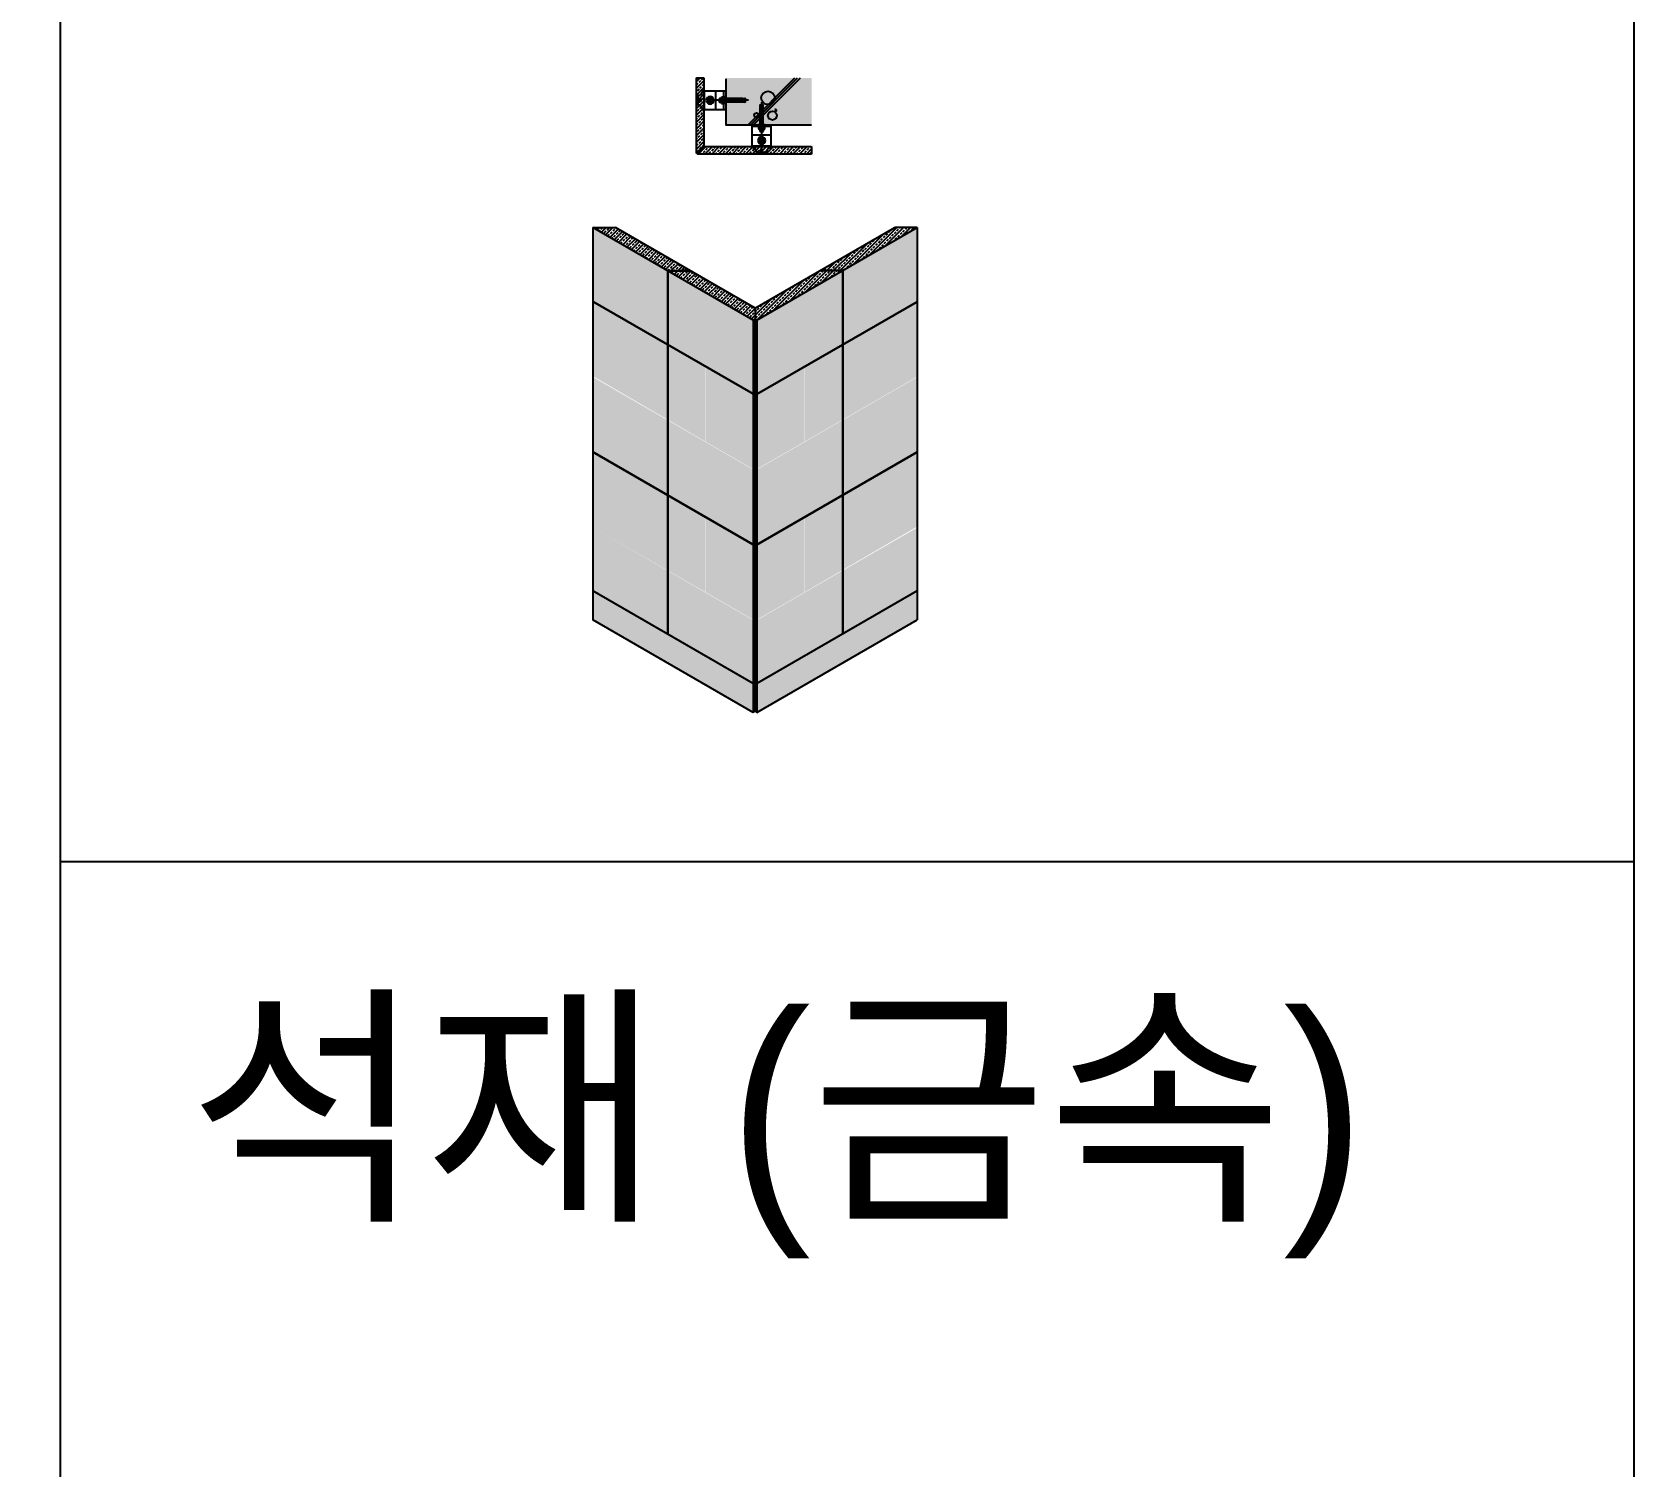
# Model space of a CAD drawing. Header units: millimetres. Extents: x -223175 to 287756, y -120611 to 352956.
# Drawn here: x 240274 to 244530, y 81747 to 85561 of the extents above; entities that cross this region are included whole.
import ezdxf
from ezdxf.enums import TextEntityAlignment as Align
from ezdxf.lldxf.tags import DXFTag

# ---------------------------------------------------------------- set-up
doc = ezdxf.new("R2010")
doc.units = ezdxf.units.MM
doc.header["$LTSCALE"] = 50
doc.linetypes.add('HIDDEN', pattern=[2, 1, -1])
for name, color, linetype in [('1-AG', 4, 'Continuous'), ('8', 8, 'Continuous'), ('A-STL-PIPE', 7, 'Continuous'), ('A-STONE', 8, 'Continuous'), ('ANGLE', 3, 'Continuous'), ('CENTER', 1, 'CENTER'), ('E-L-REF', 251, 'Continuous'), ('ELE', 8, 'Continuous'), ('HAT', 8, 'Continuous'), ('I-CO-TEXT', 4, 'Continuous'), ('I-E-HAT', 252, 'Continuous'), ('인테리어분리선', 2, 'Continuous'), ('줄눈', 8, 'Continuous')]:
    doc.layers.add(name, color=color, linetype=linetype)
doc.styles.add('YE-TEXT', font='HY울릉도l.ttf')
tags = doc.linetypes.add('CENTER', pattern=[50.8, 31.75, -6.35, 6.35, -6.35]).pattern_tags.tags
tags[10:11] = [DXFTag(74, 4), DXFTag(75, 0), DXFTag(340, '0'), DXFTag(46, 1.0), DXFTag(50, 0.0), DXFTag(44, 0.0), DXFTag(45, 0.0)]
tags[8:9] = [DXFTag(74, 4), DXFTag(75, 0), DXFTag(340, '0'), DXFTag(46, 1.0), DXFTag(50, 0.0), DXFTag(44, 0.0), DXFTag(45, 0.0)]
tags[6:7] = [DXFTag(74, 4), DXFTag(75, 0), DXFTag(340, '0'), DXFTag(46, 1.0), DXFTag(50, 0.0), DXFTag(44, 0.0), DXFTag(45, 0.0)]
tags[4:5] = [DXFTag(74, 4), DXFTag(75, 0), DXFTag(340, '0'), DXFTag(46, 1.0), DXFTag(50, 0.0), DXFTag(44, 0.0), DXFTag(45, 0.0)]

# ---------------------------------------------------------------- blocks, each defined once
blk = doc.blocks.new('A$C11A53913')
at = {"layer": '8'}
h = blk.add_hatch(dxfattribs=at)
h.set_pattern_fill('DASH', color=8, scale=11.428571, angle=-0.4404, style=0)
h.set_pattern_definition([(270.44038365, (272678.6091, 159490.5334), (-1.4175491325, -1.4395093296), [1.428571429, -1.428571429])])
h.paths.add_polyline_path([(33.5, 14.2), (33.5, 14.6), (30.5, 14.6), (30.5, 14.2)])
h.paths.add_polyline_path([(30.5, 14.2), (30.5, 12.7), (33.5, 12.7), (33.5, 14.2)])
h.paths.add_polyline_path([(33.6, 9.6), (33.5, 12.7), (30.5, 12.7), (30.5, 9.6)])
h.paths.add_polyline_path([(33.6, 9.6), (30.5, 9.6), (30.5, 6.6), (33.6, 6.6)])
h.paths.add_polyline_path([(30.5, 6.6), (30.5, 5), (33.6, 5.1), (33.6, 6.6)])
h.paths.add_polyline_path([(30.5, 5), (30.5, 4.7), (33.6, 4.7), (33.6, 5.1)])
h = blk.add_hatch(dxfattribs=at)
h.set_pattern_fill('DASH', color=8, scale=11.428571, angle=-0.4404, style=0)
h.set_pattern_definition([(270.44038, (-476.9, 1704.0097), (-1.4175491, -1.4395093), [1.4285714, -1.4285714])])
h.paths.add_polyline_path([(40.3, 4.7), (40.2, 5.1), (42, 5.1), (42, 4.7)])
h.paths.add_polyline_path([(38.2, 4.7), (38.2, 5.1), (40.2, 5.1), (40.3, 4.7)])
h.paths.add_polyline_path([(34.4, 4.7), (34.3, 5.1), (38.2, 5.1), (38.2, 4.7)])
h.paths.add_polyline_path([(34.3, 5.1), (34.3, 6.6), (38.1, 6.6), (38.2, 5.1)])
h.paths.add_polyline_path([(40.2, 6.6), (40.2, 5.1), (38.2, 5.1), (38.1, 6.6)])
h.paths.add_polyline_path([(40.2, 6.6), (42, 6.7), (42, 5.1), (40.2, 5.1)])
h.paths.add_polyline_path([(40, 9.7), (41.9, 9.7), (42, 6.7), (40.2, 6.6)])
h.paths.add_polyline_path([(38.1, 9.7), (40, 9.7), (40.2, 6.6), (38.1, 6.6)])
h.paths.add_polyline_path([(38.1, 9.7), (38.1, 6.6), (34.3, 6.6), (34.3, 9.6)])
h.paths.add_polyline_path([(38.1, 9.7), (34.3, 9.6), (34.3, 12.7), (38.1, 12.7)])
h.paths.add_polyline_path([(38.1, 12.7), (39.9, 12.7), (40, 9.7), (38.1, 9.7)])
h.paths.add_polyline_path([(39.9, 12.7), (41.9, 12.7), (41.9, 9.7), (40, 9.7)])
h.paths.add_polyline_path([(39.9, 12.7), (39.8, 14.3), (41.9, 14.3), (41.9, 12.7)])
h.paths.add_polyline_path([(38.1, 12.7), (38.1, 14.2), (39.8, 14.3), (39.9, 12.7)])
h.paths.add_polyline_path([(34.3, 12.7), (34.3, 14.2), (38.1, 14.2), (38.1, 12.7)])
h.paths.add_polyline_path([(34.3, 14.2), (34.3, 14.6), (38.1, 14.6), (38.1, 14.2)])
h.paths.add_polyline_path([(39.8, 14.6), (39.8, 14.3), (38.1, 14.2), (38.1, 14.6)])
h.paths.add_polyline_path([(41.9, 14.7), (41.9, 14.3), (39.8, 14.3), (39.8, 14.6)])
at = {"color": 8, "linetype": 'Continuous'}
blk.add_line((38.2, 5, 0), (38.2, 5, 0), dxfattribs=at)
at = {"layer": '8', "color": 8}
for p, q in [((30.5, 9.6, 0), (28.7, 11.4, 0)), ((28.7, 9.6, 0), (30.5, 7.8, 0)), ((30.5, 12.7, 0), (51, 12.8, 0)), ((30.5, 6.6, 0), (51.1, 6.7, 0)), ((51, 12.8, 0), (53.6, 14.4, 0)), ((51.1, 6.7, 0), (53.7, 5.2, 0))]:
    blk.add_line(p, q, dxfattribs=at)
at = {"layer": 'CENTER'}
blk.add_line((90.7, 10.1, 0), (0, 9.4, 0), dxfattribs=at)
at = {"layer": 'ELE', "color": 8}
for p, q in [((12.2, 12.5, 0), (13.7, 14.1, 0)), ((12.2, 12.5, 0), (18.3, 12.6, 0)), ((12.2, 6.4, 0), (12.2, 12.5, 0)), ((12.2, 6.4, 0), (18.4, 6.5, 0)), ((13.7, 4.9, 0), (12.2, 6.4, 0)), ((13.7, 14.1, 0), (18.3, 14.1, 0)), ((13.7, 4.9, 0), (13.7, 14.1, 0)), ((18.4, 4.9, 0), (13.7, 4.9, 0)), ((18.3, 16.4, 0), (19.1, 17.9, 0)), ((18.4, 2.7, 0), (18.3, 16.4, 0)), ((19.3, 1.2, 0), (18.4, 2.7, 0)), ((19.1, 17.9, 0), (24.4, 17.9, 0)), ((19.2, 13.7, 0), (24.4, 13.7, 0)), ((19.2, 5.3, 0), (24.5, 5.4, 0)), ((24.5, 1.2, 0), (19.3, 1.2, 0)), ((24.4, 17.9, 0), (24.5, 1.2, 0)), ((24.4, 9.6, 0), (28.7, 9.6, 0)), ((24.5, 8.1, 0), (26.6, 8.4, 0)), ((24.5, 8.1, 0), (25.5, 0.8, 0)), ((25.4, 18.3, 0), (25.5, 8.3, 0)), ((27.6, 18.3, 0), (25.4, 18.3, 0)), ((26.5, 10.7, 0), (25.4, 18.3, 0)), ((25.5, 8.3, 0), (25.8, 14, 0)), ((25.5, 0.8, 0), (27.7, 0.8, 0)), ((25.8, 14, 0), (26.5, 10.7, 0)), ((28.7, 11, 0), (26.5, 10.7, 0)), ((26.6, 8.4, 0), (27.7, 0.8, 0)), ((26.6, 8.4, 0), (27.4, 5.2, 0)), ((27.4, 5.2, 0), (27.6, 10.9, 0)), ((28.7, 11, 0), (27.6, 18.3, 0)), ((27.7, 0.8, 0), (27.6, 10.9, 0)), ((28.7, 0, 0), (28.6, 19.2, 0)), ((28.6, 19.2, 0), (30.4, 19.2, 0)), ((30.6, 0, 0), (28.7, 0, 0)), ((30.4, 19.2, 0), (30.6, 0, 0)), ((30.5, 14.2, 0), (61.5, 14.4, 0)), ((61.6, 5.3, 0), (30.5, 5, 0)), ((51.1, 5.2, 0), (51, 14.3, 0)), ((61.5, 14.4, 0), (61.6, 5.3, 0)), ((61.6, 12.9, 0), (70, 13, 0)), ((61.6, 6.8, 0), (70.1, 6.9, 0))]:
    blk.add_line(p, q, dxfattribs=at)
at = {"layer": 'ELE', "color": 8, "elevation": 0}
for points in [[(62.2, 14.4), (74, 14.5), (74.1, 5.4), (62.3, 5.3)], [(70, 13), (80.7, 14.6), (80.8, 5.5), (70.1, 6.9)]]:
    blk.add_lwpolyline(points, close=True, dxfattribs=at)
at = {"layer": 'ELE', "color": 8}
for centre, radius, start, end in [((22.4, 16.3, 0), 4.16, 187.1449, 218.5195), ((29, 9.6, 0), 10.6, 157.2412, 203.6396), ((22.5, 2.8, 0), 4.16, 142.3613, 173.7359)]:
    blk.add_arc(centre, radius, start, end, dxfattribs=at)
blk = doc.blocks.new('A$C745C3258')
at = {"layer": '1-AG'}
h = blk.add_hatch(dxfattribs=at)
h.set_pattern_fill('DASH', color=8, scale=11.428571, angle=-0.4404, style=0)
h.set_pattern_definition([(2e-15, (-157375.1597, -273803.6797), (1.4285714286, 1.4285714286), [1.428571429, -1.428571429])])
h.paths.add_polyline_path([(0.9, 59.1), (0.5, 59.1), (0.5, 62.2), (0.9, 62.2)])
h.paths.add_polyline_path([(0.9, 62.2), (2.4, 62.2), (2.4, 59.1), (0.9, 59.1)])
h.paths.add_polyline_path([(5.5, 59.1), (2.4, 59.1), (2.4, 62.2), (5.5, 62.2)])
h.paths.add_polyline_path([(5.5, 59.1), (5.5, 62.2), (8.5, 62.2), (8.5, 59.1)])
h.paths.add_polyline_path([(8.5, 62.2), (10, 62.2), (10, 59.1), (8.5, 59.1)])
h.paths.add_polyline_path([(10, 62.2), (10.4, 62.2), (10.4, 59.1), (10, 59.1)])
at = {"layer": '1-AG', "color": 8, "lineweight": 0}
for p, q in [((-4.1, 62.2), (-4.1, 65.1)), ((-4.1, 65.1), (-3.3, 65)), ((14.2, 64), (15.1, 64)), ((15.1, 64), (15.1, 62.2))]:
    blk.add_line(p, q, dxfattribs=at)
at = {"layer": '1-AG', "color": 8}
for p, q in [((15.1, 64), (-4.1, 64)), ((-4.1, 64), (-4.1, 62.2)), ((-4.1, 62.2), (15.1, 62.2)), ((4, 64), (-3.3, 65)), ((0.9, 62.2), (0.9, 29.1)), ((5.5, 62.2), (3.6, 64)), ((4, 64), (4.3, 66.1)), ((9.8, 65.3), (4.2, 65)), ((14.2, 65), (4.2, 65)), ((5.5, 64), (7.3, 62.2)), ((6.6, 66.1), (14.2, 65)), ((6.6, 66.1), (9.8, 65.3)), ((10, 29.1), (10, 62.2)), ((15.1, 62.2), (15.1, 64)), ((0.9, 29.1), (10, 29.1)), ((2.4, 29.1), (2.4, 20.6)), ((8.5, 29.1), (8.5, 20.6))]:
    blk.add_line(p, q, dxfattribs=at)
at = {"layer": '1-AG', "color": 8, "linetype": 'Continuous'}
blk.add_line((10.1, 52.5), (10.1, 52.5), dxfattribs=at)
at = {"layer": '1-AG', "color": 8}
for points in [[(0.9, 28.4), (0.9, 16.6), (10, 16.6), (10, 28.4)], [(2.4, 20.6), (0.9, 9.9), (10, 9.9), (8.5, 20.6)]]:
    blk.add_lwpolyline(points, close=True, dxfattribs=at)
at = {"layer": '1-AG', "color": 8, "xscale": -1, "rotation": 90.44038364844565}
blk.add_blockref('A$C11A53913', (14.8, 92.7), dxfattribs=at)
blk = doc.blocks.new('ANGLE SET')
at = {"layer": 'ANGLE'}
h = blk.add_hatch(dxfattribs=at)
h.set_pattern_fill('ANSI32', color=252, scale=0.1, style=0)
h.set_pattern_definition([(45, (1e-10, 23.4997), (-0.673519, 0.673519), []), (45, (0.449, 23.4997), (-0.673519, 0.673519), [])])
edge = h.paths.add_edge_path()
edge.add_arc((0, 84.5), 2, 180, 540)
at = {"layer": 'ANGLE', "color": 1, "ltscale": 0.3}
for p, q in [((-8.5, 59), (8.5, 59)), ((0, 48.5), (0, 67.3))]:
    blk.add_line(p, q, dxfattribs=at)
at = {"layer": 'ANGLE', "color": 6, "ltscale": 0.3}
blk.add_line((25, 22), (-25, 22), dxfattribs=at)
at = {"layer": 'ANGLE', "color": 8}
blk.add_lwpolyline([(-25, 44), (25, 44), (25, 78.5, -0.414214), (13, 90.5), (-13, 90.5, -0.414214), (-25, 78.5)], format="xyb", close=True, dxfattribs=at)
at = {"layer": 'ANGLE', "color": 6, "ltscale": 0.3}
blk.add_lwpolyline([(25, 17), (25, 74), (-25, 74), (-25, 17)], close=True, dxfattribs=at)
at = {"layer": 'ANGLE', "color": 1, "ltscale": 0.3}
blk.add_lwpolyline([(3.3, 64.7), (6.6, 59), (3.3, 53.2), (-3.3, 53.2), (-6.6, 59), (-3.3, 64.7)], close=True, dxfattribs=at)
at = {"layer": 'ANGLE', "color": 8}
for radius in [2.5, 2]:
    blk.add_circle((0, 84.5), radius, dxfattribs=at)
at = {"layer": 'ANGLE', "color": 1, "ltscale": 0.3}
for radius in [10, 4, 3.5]:
    blk.add_circle((0, 59), radius, dxfattribs=at)

msp = doc.modelspace()

# ---------------------------------------------------------------- hatches: boundary and pattern name
h = msp.add_hatch()
h.set_pattern_fill('ANSI33', color=8, scale=2, angle=270, style=0)
h.set_pattern_definition([(45, (428521.597, -468313.424), (8.98025612, -8.98025612), []), (45, (428521.597, -468304.443), (8.98025612, -8.98025612), [6.35, -3.175])])
h.paths.add_polyline_path([(242042.0605, 85238.2193), (242062.4605, 85256.2193), (242345.4848, 85256.2193), (242345.4848, 85236.2193), (242042.0605, 85236.2193)])
h.paths.add_polyline_path([(242059.5605, 85438.7193), (242059.5605, 85259.1193), (242041.5605, 85238.7193), (242039.5605, 85238.7193), (242039.5605, 85438.7193)])
at = {"layer": 'HAT', "ltscale": 0.5}
msp.add_hatch(color=253, dxfattribs=at).paths.add_polyline_path([(242345.4848, 85438.7193), (242117.5605, 85438.7193), (242117.5605, 85314.2193), (242345.4848, 85314.2193)])
at = {"layer": 'HAT'}
h = msp.add_hatch(dxfattribs=at)
h.set_pattern_fill('AR-CONC', color=8, scale=8, style=0)
h.set_pattern_definition([(50, (0, 0), (57.380815, -5.020171), [6, -66]), (355, (0, 0), (-11.100107, 60.175371), [4.8, -52.8]), (100.451444, (4.78, -0.42), (46.280708, 55.155199), [5.099215, -56.091369]), (46.1842, (0, 16), (85.379306, -13.241542), [9, -99]), (96.635635, (7.115, 14.9), (74.772956, 77.929488), [7.648827, -84.1371]), (351.184164, (0, 16), (74.772956, 77.929488), [7.2, -79.2]), (21, (8, 12), (47.752564, -32.209511), [6, -66]), (326, (8, 12), (19.465227, 58.012004), [4.8, -52.8]), (71.451445, (11.98, 9.316), (67.21779, 25.802492), [5.099215, -56.091369]), (37.5, (0, 0), (0.9727884, 26.6315083), [0, -52.16, 0, -53.6, 0, -53]), (7.5, (0, 0), (21.045563, 31.552937), [0, -30.56, 0, -50.96, 0, -20.2]), (-32.5, (-17.84, 0), (42.7057949, -1.8043897), [0, -20, 0, -62.4, 0, -82.8]), (-42.5, (-25.84, 0), (46.6548935, 8.0083986), [0, -26, 0, -41.44, 0, -58.8])])
h.paths.add_polyline_path([(242190.2175, 84598.9435), (242190.2175, 84794.902), (241963.2175, 84925.9605), (241963.2175, 84730.002)])
h.paths.add_polyline_path([(242200.2175, 84794.902), (242200.2175, 84598.9435), (242427.2175, 84730.002), (242427.2175, 84925.9605)])
h.paths.add_polyline_path([(242200.2175, 84597.7888), (242200.2175, 84398.9435), (242327.2175, 84472.267), (242327.2175, 84671.1123)])
h.paths.add_polyline_path([(242190.2175, 84597.7888), (242063.2175, 84671.1123), (242063.2175, 84472.267), (242190.2175, 84398.9435)])
h.paths.add_polyline_path([(242190.2175, 84397.7888), (241963.2175, 84528.8473), (241963.2175, 84330.002), (242190.2175, 84198.9435)])
h.paths.add_polyline_path([(242200.2175, 84198.9435), (242427.2175, 84330.002), (242427.2175, 84528.8473), (242200.2175, 84397.7888)])
h.paths.add_polyline_path([(242328.2175, 84472.8443), (242626.2175, 84644.8351), (242626.2175, 84843.74), (242328.2175, 84671.6896)])
h.paths.add_polyline_path([(242062.2175, 84671.6896), (241764.2175, 84844.8947), (241764.2175, 84646.0731), (242062.2175, 84472.8443)])
h.paths.add_polyline_path([(241764.2175, 85040.8532), (241764.2175, 84844.8947), (241962.2175, 84730.5793), (241962.2175, 84926.5379)])
h.paths.add_polyline_path([(242428.2175, 84730.5793), (242626.2175, 84844.8947), (242626.2175, 85040.8532), (242428.2175, 84926.5379)])
h.paths.add_polyline_path([(242327.2175, 84271.1123), (242200.2175, 84197.7888), (242200.2175, 83998.9435), (242327.2175, 84072.267)])
h.paths.add_polyline_path([(242626.2175, 84246.5181), (242626.2175, 84445.3634), (242328.2175, 84271.6896), (242328.2175, 84072.8443)])
h.paths.add_polyline_path([(242063.2175, 84271.1123), (242063.2175, 84072.267), (242190.2175, 83998.9435), (242190.2175, 84197.7888)])
h.paths.add_polyline_path([(242062.2175, 84072.8443), (242062.2175, 84271.6896), (241764.2175, 84443.74), (241764.2175, 84243.74)])
h.paths.add_polyline_path([(242190.2175, 83829.6466), (242190.2175, 83997.7888), (241963.2175, 84128.8473), (241963.2175, 83960.7051)])
h.paths.add_polyline_path([(242200.2175, 83997.7888), (242200.2175, 83829.6466), (242427.2175, 83960.7051), (242427.2175, 84128.8473)])
h.paths.add_polyline_path([(242626.2175, 84075.5978), (242626.2175, 84243.74), (242428.2175, 84129.4246), (242428.2175, 83961.2824)])
h.paths.add_polyline_path([(241764.2175, 84243.74), (241764.2175, 84075.5978), (241962.2175, 83961.2824), (241962.2175, 84129.4246)])
h.paths.add_polyline_path([(241962.2175, 84330.5793), (241962.2175, 84529.4246), (241764.2175, 84643.74), (241764.2175, 84444.8947)])
h.paths.add_polyline_path([(242428.2175, 84330.5793), (242626.2175, 84444.8947), (242626.2175, 84643.74), (242428.2175, 84529.4246)])
h = msp.add_hatch(dxfattribs=at)
h.set_pattern_fill('ANSI33', color=256, scale=2, style=0)
h.set_pattern_definition([(45, (-313328.102, 145132.583), (-8.98025612, 8.98025612), []), (45, (-313319.122, 145132.583), (-8.98025612, 8.98025612), [6.35, -3.175])])
h.paths.add_polyline_path([(242428.2175, 84926.5379), (242626.2175, 85040.8532), (242566.2175, 85040.8532), (242368.2175, 84926.5379)])
h.paths.add_polyline_path([(242195.2175, 84826.6563), (242195.2175, 84797.7888), (242200.2175, 84794.902), (242427.2175, 84925.9605), (242367.2175, 84925.9605)])
h.paths.add_polyline_path([(242023.2175, 84925.9605), (241963.2175, 84925.9605), (242190.2175, 84794.902), (242195.2175, 84797.7888), (242195.2175, 84826.6563)])
h.paths.add_polyline_path([(241824.2175, 85040.8532), (241764.2175, 85040.8532), (241962.2175, 84926.5379), (242022.2175, 84926.5379)])
at = {"layer": 'I-E-HAT', "true_color": 0xadadad}
h = msp.add_hatch(color=253, dxfattribs=at)
h.dxf.hatch_style = 1
h.set_gradient(color1=(173, 173, 173), color2=(132, 132, 132), rotation=45, centered=1, one_color=1, tint=0.521522, name='CYLINDER')
h.paths.add_polyline_path([(241764.2175, 83998.4845), (242190.2175, 83752.5333), (242190.2175, 83829.6466), (241963.2175, 83960.7051), (241962.2175, 83961.2824), (241764.2175, 84075.5978)])
h.paths.add_polyline_path([(242428.2175, 83961.2824), (242427.2175, 83960.7051), (242200.2175, 83829.6466), (242200.2175, 83752.5333), (242626.2175, 83998.4845), (242626.2175, 84075.5978)])
h.paths.add_polyline_path([(242190.2175, 83752.5333), (242195.2175, 83755.4201), (242200.2175, 83752.5333), (242200.2175, 83829.6466), (242195.2175, 83832.5333), (242190.2175, 83829.6466)])

# ---------------------------------------------------------------- linework, layer by layer
at = {"color": 3}
for p, q in [((242039.5605, 85238.7193), (242039.5605, 85438.7193)), ((242039.5605, 85438.7193), (242059.5605, 85438.7193)), ((242059.5605, 85438.7193), (242059.5605, 85259.1193)), ((242041.5605, 85238.7193), (242039.5605, 85238.7193)), ((242059.5605, 85259.1193), (242041.5605, 85238.7193)), ((242042.0605, 85238.2193), (242062.4605, 85256.2193)), ((242062.4605, 85256.2193), (242345.4848, 85256.2193)), ((242345.4848, 85256.2193), (242345.4848, 85236.2193)), ((242042.0605, 85236.2193), (242042.0605, 85238.2193)), ((242345.4848, 85236.2193), (242042.0605, 85236.2193)), ((242190.2175, 84794.902), (241764.2175, 85040.8532)), ((241764.2175, 85040.8532), (241764.2175, 83998.4845)), ((241764.2175, 85040.8532), (241824.2175, 85040.8532)), ((242195.2175, 84826.6563), (241824.2175, 85040.8532)), ((242195.2175, 84826.6563), (242566.2175, 85040.8532)), ((242200.2175, 84794.902), (242626.2175, 85040.8532)), ((242626.2175, 85040.8532), (242566.2175, 85040.8532)), ((242626.2175, 85040.8532), (242626.2175, 83998.4845)), ((241962.2175, 84926.5379), (241962.2175, 84730.002)), ((241963.2175, 84925.9605), (241963.2175, 84730.002)), ((242427.2175, 84925.9605), (242367.2175, 84925.9605)), ((242428.2175, 84926.5379), (242368.2175, 84926.5379)), ((242427.2175, 84925.9605), (242427.2175, 84730.002)), ((242428.2175, 84926.5379), (242428.2175, 84730.002)), ((242190.2175, 84598.9435), (241764.2175, 84844.8947)), ((242190.2175, 84597.7888), (241764.2175, 84843.74)), ((242200.2175, 84598.9435), (242626.2175, 84844.8947)), ((242200.2175, 84597.7888), (242626.2175, 84843.74)), ((242190.2175, 84794.902), (242190.2175, 84598.9435)), ((242195.2175, 84797.7888), (242195.2175, 84601.8302)), ((242200.2175, 84794.902), (242200.2175, 84598.9435)), ((241962.2175, 84729.4246), (241962.2175, 84330.002)), ((241963.2175, 84728.8473), (241963.2175, 84330.002)), ((242427.2175, 84728.8473), (242427.2175, 84330.002)), ((242428.2175, 84729.4246), (242428.2175, 84330.002)), ((242195.2175, 84600.6755), (242195.2175, 84400.6755)), ((242190.2175, 84597.7888), (242190.2175, 84397.7888)), ((242200.2175, 84597.7888), (242200.2175, 84397.7888)), ((242190.2175, 84198.9435), (241764.2175, 84444.8947)), ((242190.2175, 84197.7888), (241764.2175, 84443.74)), ((242200.2175, 84198.9435), (242626.2175, 84444.8947)), ((242200.2175, 84197.7888), (242626.2175, 84443.74)), ((242190.2175, 84397.7888), (242190.2175, 84198.9435)), ((242195.2175, 84400.6755), (242195.2175, 84201.8302)), ((242200.2175, 84397.7888), (242200.2175, 84198.9435)), ((241962.2175, 84329.4246), (241962.2175, 84129.4246)), ((241963.2175, 84328.8473), (241963.2175, 84128.8473)), ((242427.2175, 84328.8473), (242427.2175, 84128.8473)), ((242428.2175, 84329.4246), (242428.2175, 84130.5793)), ((242190.2175, 84197.7888), (242190.2175, 83997.7888)), ((242195.2175, 84200.6755), (242195.2175, 84000.6755)), ((242200.2175, 84197.7888), (242200.2175, 83997.7888)), ((241962.2175, 84129.4246), (241962.2175, 83961.2824)), ((241963.2175, 84128.8473), (241963.2175, 83960.7051)), ((242427.2175, 84128.8473), (242427.2175, 83960.7051)), ((242428.2175, 84129.4246), (242428.2175, 83961.2824)), ((242190.2175, 83829.6466), (241764.2175, 84075.5978)), ((242626.2175, 84075.5978), (242200.2175, 83829.6466)), ((242190.2175, 83752.5333), (241764.2175, 83998.4845)), ((242190.2175, 83997.7888), (242190.2175, 83829.6466)), ((242195.2175, 84000.6755), (242195.2175, 83755.4201)), ((242200.2175, 83752.5333), (242626.2175, 83998.4845)), ((242200.2175, 83997.7888), (242200.2175, 83829.6466)), ((242190.2175, 83829.6466), (242190.2175, 83752.5333)), ((242200.2175, 83829.6466), (242200.2175, 83752.5333))]:
    msp.add_line(p, q, dxfattribs=at)
msp.add_lwpolyline([(233579.1774, 87549.149), (244530.0465, 87549.149), (244530.0465, 79164.3507), (233579.1774, 79164.3507)], close=True)
for points in [[(242190.2175, 83829.6466), (242195.2175, 83832.5333), (242200.2175, 83829.6466)], [(242190.2175, 83752.5333), (242195.2175, 83755.4201), (242200.2175, 83752.5333)]]:
    msp.add_lwpolyline(points, dxfattribs=at)
at = {"color": 8}
msp.add_arc((242042.2435, 85238.9023), 0.7071, 195, 255, dxfattribs=at)
at = {"layer": 'A-STONE', "color": 4, "linetype": 'HIDDEN', "ltscale": 10, "const_width": 0.5}
for points in [[(242037.5605, 85237.7193), (242037.5605, 85438.7193)], [(242041.0605, 85234.2193), (242041.0605, 85237.7193), (242037.5605, 85237.7193)], [(242345.4848, 85234.2193), (242041.0605, 85234.2193)]]:
    msp.add_lwpolyline(points, dxfattribs=at)
at = {"layer": 'E-L-REF', "color": 3}
for p, q in [((242195.2175, 84826.6563), (242195.2175, 84797.7888)), ((242195.2175, 84797.7888), (242190.2175, 84794.902)), ((242195.2175, 84797.7888), (242200.2175, 84794.902)), ((242195.2175, 84601.8302), (242190.2175, 84598.9435)), ((242195.2175, 84600.6755), (242190.2175, 84597.7888)), ((242195.2175, 84601.8302), (242200.2175, 84598.9435)), ((242195.2175, 84600.6755), (242200.2175, 84597.7888)), ((242195.2175, 84201.8302), (242190.2175, 84198.9435)), ((242195.2175, 84200.6755), (242190.2175, 84197.7888)), ((242195.2175, 84201.8302), (242200.2175, 84198.9435)), ((242195.2175, 84200.6755), (242200.2175, 84197.7888))]:
    msp.add_line(p, q, dxfattribs=at)
at = {"layer": 'HAT', "color": 8, "ltscale": 0.2}
for p, q in [((242176.5319, 85314.2193), (242301.0319, 85438.7193)), ((242183.7122, 85314.2193), (242308.2122, 85438.7193)), ((242191.4556, 85314.2193), (242315.9556, 85438.7193))]:
    msp.add_line(p, q, dxfattribs=at)
at = {"layer": 'HAT', "color": 3}
for p, q in [((241962.2175, 84926.5379), (242022.2175, 84926.5379)), ((241963.2175, 84925.9605), (242023.2175, 84925.9605))]:
    msp.add_line(p, q, dxfattribs=at)
at = {"layer": 'HAT', "color": 8, "linetype": 'Continuous'}
for centre, radius in [((242229.6468, 85385.5349), 17.8587), ((242199.3559, 85339.6631), 6.1679), ((242241.3641, 85338.5332), 11.7749)]:
    msp.add_circle(centre, radius, dxfattribs=at)
at = {"layer": 'HAT', "color": 8}
msp.add_arc((242249.9023, 85351.9551), 2.4192, 168.3991244, 135.0191132, dxfattribs=at)
at = {"layer": '인테리어분리선', "ltscale": 500}
msp.add_lwpolyline([(242117.5605, 85435.9393), (242117.5605, 85314.2193), (242345.4848, 85314.2193)], dxfattribs=at)
at = {"layer": '줄눈', "color": 0}
for p, q in [((240349.0215, 87549.149), (240349.0215, 79164.3507)), ((240349.0215, 83356.7498), (244530.0465, 83356.7498))]:
    msp.add_line(p, q, dxfattribs=at)

# ---------------------------------------------------------------- block references
at = {"color": 8}
for p, rotation in [((242179.7143, 85373.7623, 0), 89.99999999999997), ((242218.0175, 85376.3731, 0), 180)]:
    msp.add_blockref('A$C745C3258', p, dxfattribs=dict(at, rotation=rotation))
at = {"layer": 'A-STL-PIPE', "color": 1, "xscale": -1}
for p, rotation in [((242134.5613, 85379.2193), 89.99999999999993), ((242212.5605, 85331.2201), 180)]:
    msp.add_blockref('ANGLE SET', p, dxfattribs=dict(at, rotation=rotation))

# ---------------------------------------------------------------- texts
at = {"layer": 'I-CO-TEXT', "color": 252, "style": 'YE-TEXT'}
msp.add_text('석재 (금속)', height=500, dxfattribs=at).set_placement((242252.5828, 82702.2484), align=Align.MIDDLE_CENTER)

doc.saveas('drawing.dxf')
